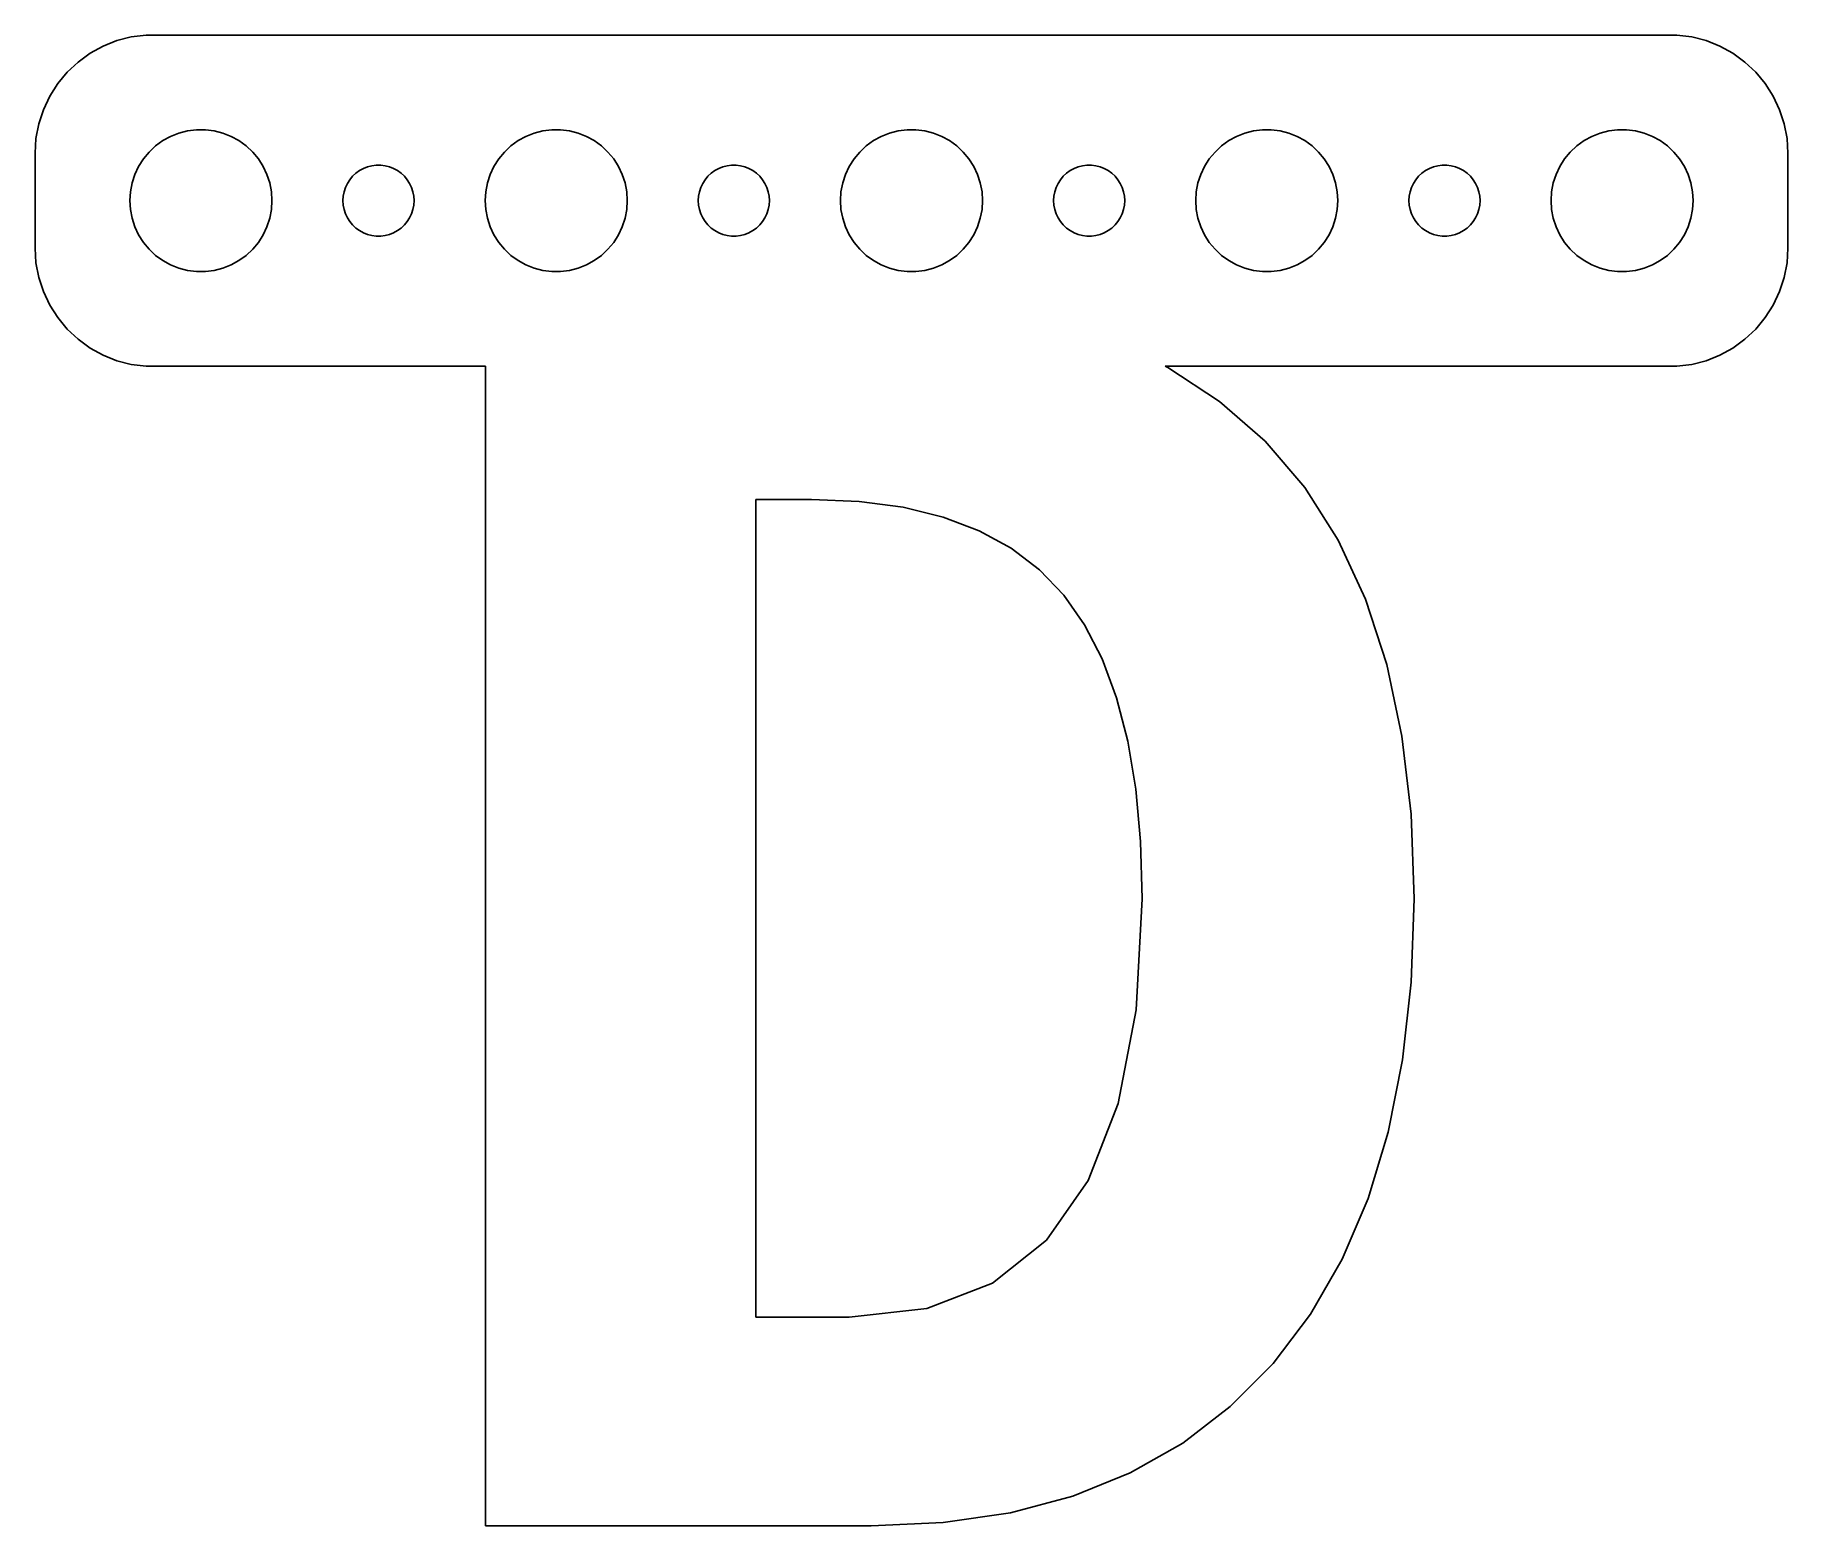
# Model space of a CAD drawing. Header units: metres. Extents: x -37 to 37, y -55.9 to 7.
import ezdxf

# ---------------------------------------------------------------- set-up
doc = ezdxf.new("R2010")
doc.units = ezdxf.units.M

msp = doc.modelspace()

# ---------------------------------------------------------------- linework, layer by layer
for p, q in [((-33.5451, 6.75528), (-34.1289, 6.52412)), ((-32.9369, 6.91142), (-33.5451, 6.75528)), ((-32.3139, 6.99013), (-32.9369, 6.91142)), ((32.3139, 6.99013), (-32.3139, 6.99013)), ((32.9369, 6.91142), (32.3139, 6.99013)), ((33.5451, 6.75528), (32.9369, 6.91142)), ((34.1289, 6.52412), (33.5451, 6.75528)), ((-34.6791, 6.22163), (-35.1871, 5.85255)), ((-34.1289, 6.52412), (-34.6791, 6.22163)), ((34.6791, 6.22163), (34.1289, 6.52412)), ((35.1871, 5.85255), (34.6791, 6.22163)), ((-35.6448, 5.42273), (-36.0451, 4.93892)), ((-35.1871, 5.85255), (-35.6448, 5.42273)), ((35.6448, 5.42273), (35.1871, 5.85255)), ((36.0451, 4.93892), (35.6448, 5.42273)), ((-36.0451, 4.93892), (-36.3815, 4.40877)), ((36.3815, 4.40877), (36.0451, 4.93892)), ((-36.6489, 3.84062), (-36.8429, 3.24344)), ((-36.3815, 4.40877), (-36.6489, 3.84062)), ((36.6489, 3.84062), (36.3815, 4.40877)), ((36.8429, 3.24344), (36.6489, 3.84062)), ((-36.8429, 3.24344), (-36.9606, 2.62666)), ((-30.5621, 2.94685), (-30.1884, 2.99408)), ((-30.1884, 2.99408), (-29.8116, 2.99408)), ((-29.8116, 2.99408), (-29.4379, 2.94685)), ((-15.5621, 2.94685), (-15.1884, 2.99408)), ((-15.1884, 2.99408), (-14.8116, 2.99408)), ((-14.8116, 2.99408), (-14.4379, 2.94685)), ((-0.562134, 2.94685), (-0.18837, 2.99408)), ((-0.18837, 2.99408), (0.18837, 2.99408)), ((0.18837, 2.99408), (0.562134, 2.94685)), ((14.4379, 2.94685), (14.8116, 2.99408)), ((14.8116, 2.99408), (15.1884, 2.99408)), ((15.1884, 2.99408), (15.5621, 2.94685)), ((29.4379, 2.94685), (29.8116, 2.99408)), ((29.8116, 2.99408), (30.1884, 2.99408)), ((30.1884, 2.99408), (30.5621, 2.94685)), ((36.9606, 2.62666), (36.8429, 3.24344)), ((-36.9606, 2.62666), (-37, 2)), ((-32.1869, 2.05363), (-31.9123, 2.31154)), ((-31.9123, 2.31154), (-31.6075, 2.53297)), ((-31.6075, 2.53297), (-31.2773, 2.71448)), ((-31.2773, 2.71448), (-30.927, 2.85316)), ((-30.927, 2.85316), (-30.5621, 2.94685)), ((-29.4379, 2.94685), (-29.0729, 2.85316)), ((-29.0729, 2.85316), (-28.7227, 2.71448)), ((-28.7227, 2.71448), (-28.3925, 2.53297)), ((-28.3925, 2.53297), (-28.0877, 2.31154)), ((-28.0877, 2.31154), (-27.8131, 2.05363)), ((-17.1869, 2.05363), (-16.9123, 2.31154)), ((-16.9123, 2.31154), (-16.6075, 2.53297)), ((-16.6075, 2.53297), (-16.2773, 2.71448)), ((-16.2773, 2.71448), (-15.927, 2.85316)), ((-15.927, 2.85316), (-15.5621, 2.94685)), ((-14.4379, 2.94685), (-14.0729, 2.85316)), ((-14.0729, 2.85316), (-13.7227, 2.71448)), ((-13.7227, 2.71448), (-13.3925, 2.53297)), ((-13.3925, 2.53297), (-13.0877, 2.31154)), ((-13.0877, 2.31154), (-12.8131, 2.05363)), ((-2.1869, 2.05363), (-1.91226, 2.31154)), ((-1.91226, 2.31154), (-1.60747, 2.53297)), ((-1.60747, 2.53297), (-1.27733, 2.71448)), ((-1.27733, 2.71448), (-0.927048, 2.85316)), ((-0.927048, 2.85316), (-0.562134, 2.94685)), ((0.562134, 2.94685), (0.927048, 2.85316)), ((0.927048, 2.85316), (1.27733, 2.71448)), ((1.27733, 2.71448), (1.60747, 2.53297)), ((1.60747, 2.53297), (1.91226, 2.31154)), ((1.91226, 2.31154), (2.1869, 2.05363)), ((12.8131, 2.05363), (13.0877, 2.31154)), ((13.0877, 2.31154), (13.3925, 2.53297)), ((13.3925, 2.53297), (13.7227, 2.71448)), ((13.7227, 2.71448), (14.0729, 2.85316)), ((14.0729, 2.85316), (14.4379, 2.94685)), ((15.5621, 2.94685), (15.927, 2.85316)), ((15.927, 2.85316), (16.2773, 2.71448)), ((16.2773, 2.71448), (16.6075, 2.53297)), ((16.6075, 2.53297), (16.9123, 2.31154)), ((16.9123, 2.31154), (17.1869, 2.05363)), ((27.8131, 2.05363), (28.0877, 2.31154)), ((28.0877, 2.31154), (28.3925, 2.53297)), ((28.3925, 2.53297), (28.7227, 2.71448)), ((28.7227, 2.71448), (29.0729, 2.85316)), ((29.0729, 2.85316), (29.4379, 2.94685)), ((30.5621, 2.94685), (30.927, 2.85316)), ((30.927, 2.85316), (31.2773, 2.71448)), ((31.2773, 2.71448), (31.6075, 2.53297)), ((31.6075, 2.53297), (31.9123, 2.31154)), ((31.9123, 2.31154), (32.1869, 2.05363)), ((37, 2), (36.9606, 2.62666)), ((-37, 2), (-37, -2)), ((-32.6289, 1.44525), (-32.427, 1.76335)), ((-32.427, 1.76335), (-32.1869, 2.05363)), ((-27.8131, 2.05363), (-27.5729, 1.76335)), ((-27.5729, 1.76335), (-27.3711, 1.44525)), ((-22.7811, 1.47342), (-22.5942, 1.49704)), ((-22.5942, 1.49704), (-22.4058, 1.49704)), ((-22.4058, 1.49704), (-22.2189, 1.47342)), ((-17.6289, 1.44525), (-17.427, 1.76335)), ((-17.427, 1.76335), (-17.1869, 2.05363)), ((-12.8131, 2.05363), (-12.5729, 1.76335)), ((-12.5729, 1.76335), (-12.3711, 1.44525)), ((-7.78107, 1.47342), (-7.59418, 1.49704)), ((-7.59418, 1.49704), (-7.40581, 1.49704)), ((-7.40581, 1.49704), (-7.21892, 1.47342)), ((-2.62891, 1.44525), (-2.42705, 1.76335)), ((-2.42705, 1.76335), (-2.1869, 2.05363)), ((2.1869, 2.05363), (2.42705, 1.76335)), ((2.42705, 1.76335), (2.62891, 1.44525)), ((7.21892, 1.47342), (7.40581, 1.49704)), ((7.40581, 1.49704), (7.59418, 1.49704)), ((7.59418, 1.49704), (7.78107, 1.47342)), ((12.3711, 1.44525), (12.5729, 1.76335)), ((12.5729, 1.76335), (12.8131, 2.05363)), ((17.1869, 2.05363), (17.427, 1.76335)), ((17.427, 1.76335), (17.6289, 1.44525)), ((22.2189, 1.47342), (22.4058, 1.49704)), ((22.4058, 1.49704), (22.5942, 1.49704)), ((22.5942, 1.49704), (22.7811, 1.47342)), ((27.3711, 1.44525), (27.5729, 1.76335)), ((27.5729, 1.76335), (27.8131, 2.05363)), ((32.1869, 2.05363), (32.427, 1.76335)), ((32.427, 1.76335), (32.6289, 1.44525)), ((37, -2), (37, 2)), ((-32.9763, 0.375992), (-32.9057, 0.746063)), ((-32.9057, 0.746063), (-32.7893, 1.10437)), ((-32.7893, 1.10437), (-32.6289, 1.44525)), ((-27.3711, 1.44525), (-27.2107, 1.10437)), ((-27.2107, 1.10437), (-27.0942, 0.746063)), ((-27.0942, 0.746063), (-27.0237, 0.375992)), ((-23.8145, 0.722626), (-23.7135, 0.881668)), ((-23.7135, 0.881668), (-23.5934, 1.02681)), ((-23.5934, 1.02681), (-23.4561, 1.15576)), ((-23.4561, 1.15576), (-23.3037, 1.26648)), ((-23.3037, 1.26648), (-23.1387, 1.35724)), ((-23.1387, 1.35724), (-22.9635, 1.42657)), ((-22.9635, 1.42657), (-22.7811, 1.47342)), ((-22.2189, 1.47342), (-22.0365, 1.42657)), ((-22.0365, 1.42657), (-21.8613, 1.35724)), ((-21.8613, 1.35724), (-21.6963, 1.26648)), ((-21.6963, 1.26648), (-21.5439, 1.15576)), ((-21.5439, 1.15576), (-21.4065, 1.02681)), ((-21.4065, 1.02681), (-21.2865, 0.881668)), ((-21.2865, 0.881668), (-21.1855, 0.722626)), ((-17.9763, 0.375992), (-17.9057, 0.746063)), ((-17.9057, 0.746063), (-17.7893, 1.10437)), ((-17.7893, 1.10437), (-17.6289, 1.44525)), ((-12.3711, 1.44525), (-12.2107, 1.10437)), ((-12.2107, 1.10437), (-12.0942, 0.746063)), ((-12.0942, 0.746063), (-12.0237, 0.375992)), ((-8.81445, 0.722626), (-8.71352, 0.881668)), ((-8.71352, 0.881668), (-8.59344, 1.02681)), ((-8.59344, 1.02681), (-8.45613, 1.15576)), ((-8.45613, 1.15576), (-8.30373, 1.26648)), ((-8.30373, 1.26648), (-8.13866, 1.35724)), ((-8.13866, 1.35724), (-7.96352, 1.42657)), ((-7.96352, 1.42657), (-7.78107, 1.47342)), ((-7.21892, 1.47342), (-7.03647, 1.42657)), ((-7.03647, 1.42657), (-6.86133, 1.35724)), ((-6.86133, 1.35724), (-6.69626, 1.26648)), ((-6.69626, 1.26648), (-6.54385, 1.15576)), ((-6.54385, 1.15576), (-6.40654, 1.02681)), ((-6.40654, 1.02681), (-6.28647, 0.881668)), ((-6.28647, 0.881668), (-6.18553, 0.722626)), ((-2.97633, 0.375992), (-2.90575, 0.746063)), ((-2.90575, 0.746063), (-2.78932, 1.10437)), ((-2.78932, 1.10437), (-2.62891, 1.44525)), ((2.62891, 1.44525), (2.78932, 1.10437)), ((2.78932, 1.10437), (2.90575, 0.746063)), ((2.90575, 0.746063), (2.97633, 0.375992)), ((6.18553, 0.722626), (6.28647, 0.881668)), ((6.28647, 0.881668), (6.40654, 1.02681)), ((6.40654, 1.02681), (6.54385, 1.15576)), ((6.54385, 1.15576), (6.69626, 1.26648)), ((6.69626, 1.26648), (6.86133, 1.35724)), ((6.86133, 1.35724), (7.03647, 1.42657)), ((7.03647, 1.42657), (7.21892, 1.47342)), ((7.78107, 1.47342), (7.96352, 1.42657)), ((7.96352, 1.42657), (8.13866, 1.35724)), ((8.13866, 1.35724), (8.30373, 1.26648)), ((8.30373, 1.26648), (8.45613, 1.15576)), ((8.45613, 1.15576), (8.59344, 1.02681)), ((8.59344, 1.02681), (8.71352, 0.881668)), ((8.71352, 0.881668), (8.81445, 0.722626)), ((12.0237, 0.375992), (12.0942, 0.746063)), ((12.0942, 0.746063), (12.2107, 1.10437)), ((12.2107, 1.10437), (12.3711, 1.44525)), ((17.6289, 1.44525), (17.7893, 1.10437)), ((17.7893, 1.10437), (17.9057, 0.746063)), ((17.9057, 0.746063), (17.9763, 0.375992)), ((21.1855, 0.722626), (21.2865, 0.881668)), ((21.2865, 0.881668), (21.4065, 1.02681)), ((21.4065, 1.02681), (21.5439, 1.15576)), ((21.5439, 1.15576), (21.6963, 1.26648)), ((21.6963, 1.26648), (21.8613, 1.35724)), ((21.8613, 1.35724), (22.0365, 1.42657)), ((22.0365, 1.42657), (22.2189, 1.47342)), ((22.7811, 1.47342), (22.9635, 1.42657)), ((22.9635, 1.42657), (23.1387, 1.35724)), ((23.1387, 1.35724), (23.3037, 1.26648)), ((23.3037, 1.26648), (23.4561, 1.15576)), ((23.4561, 1.15576), (23.5934, 1.02681)), ((23.5934, 1.02681), (23.7135, 0.881668)), ((23.7135, 0.881668), (23.8145, 0.722626)), ((27.0237, 0.375992), (27.0942, 0.746063)), ((27.0942, 0.746063), (27.2107, 1.10437)), ((27.2107, 1.10437), (27.3711, 1.44525)), ((32.6289, 1.44525), (32.7893, 1.10437)), ((32.7893, 1.10437), (32.9057, 0.746063)), ((32.9057, 0.746063), (32.9763, 0.375992)), ((-33, 0), (-32.9763, 0.375992)), ((-32.9763, -0.375992), (-33, 0)), ((-27.0237, 0.375992), (-27, 0)), ((-27, 0), (-27.0237, -0.375992)), ((-24, 0), (-23.9882, 0.187988)), ((-23.9882, -0.187988), (-24, 0)), ((-23.9882, 0.187988), (-23.9529, 0.373032)), ((-23.9529, 0.373032), (-23.8947, 0.552185)), ((-23.8947, 0.552185), (-23.8145, 0.722626)), ((-21.1855, 0.722626), (-21.1053, 0.552185)), ((-21.1053, 0.552185), (-21.0471, 0.373032)), ((-21.0471, 0.373032), (-21.0118, 0.187988)), ((-21.0118, 0.187988), (-21, 0)), ((-21, 0), (-21.0118, -0.187988)), ((-18, 0), (-17.9763, 0.375992)), ((-17.9763, -0.375992), (-18, 0)), ((-12.0237, 0.375992), (-12, 0)), ((-12, 0), (-12.0237, -0.375992)), ((-9, 0), (-8.98816, 0.187988)), ((-8.98816, -0.187988), (-9, 0)), ((-8.98816, 0.187988), (-8.95287, 0.373032)), ((-8.95287, 0.373032), (-8.89465, 0.552185)), ((-8.89465, 0.552185), (-8.81445, 0.722626)), ((-6.18553, 0.722626), (-6.10533, 0.552185)), ((-6.10533, 0.552185), (-6.04712, 0.373032)), ((-6.04712, 0.373032), (-6.01183, 0.187988)), ((-6.01183, 0.187988), (-6, 0)), ((-6, 0), (-6.01183, -0.187988)), ((-3, 0), (-2.97633, 0.375992)), ((-2.97633, -0.375992), (-3, 0)), ((2.97633, 0.375992), (3, 0)), ((3, 0), (2.97633, -0.375992)), ((6, 0), (6.01183, 0.187988)), ((6.01183, -0.187988), (6, 0)), ((6.01183, 0.187988), (6.04712, 0.373032)), ((6.04712, 0.373032), (6.10533, 0.552185)), ((6.10533, 0.552185), (6.18553, 0.722626)), ((8.81445, 0.722626), (8.89465, 0.552185)), ((8.89465, 0.552185), (8.95287, 0.373032)), ((8.95287, 0.373032), (8.98816, 0.187988)), ((8.98816, 0.187988), (9, 0)), ((9, 0), (8.98816, -0.187988)), ((12, 0), (12.0237, 0.375992)), ((12.0237, -0.375992), (12, 0)), ((17.9763, 0.375992), (18, 0)), ((18, 0), (17.9763, -0.375992)), ((21, 0), (21.0118, 0.187988)), ((21.0118, -0.187988), (21, 0)), ((21.0118, 0.187988), (21.0471, 0.373032)), ((21.0471, 0.373032), (21.1053, 0.552185)), ((21.1053, 0.552185), (21.1855, 0.722626)), ((23.8145, 0.722626), (23.8947, 0.552185)), ((23.8947, 0.552185), (23.9529, 0.373032)), ((23.9529, 0.373032), (23.9882, 0.187988)), ((23.9882, 0.187988), (24, 0)), ((24, 0), (23.9882, -0.187988)), ((27, 0), (27.0237, 0.375992)), ((27.0237, -0.375992), (27, 0)), ((32.9763, 0.375992), (33, 0)), ((33, 0), (32.9763, -0.375992)), ((-32.9057, -0.746063), (-32.9763, -0.375992)), ((-27.0237, -0.375992), (-27.0942, -0.746063)), ((-23.9529, -0.373032), (-23.9882, -0.187988)), ((-23.8947, -0.552185), (-23.9529, -0.373032)), ((-23.8145, -0.722626), (-23.8947, -0.552185)), ((-23.7135, -0.881668), (-23.8145, -0.722626)), ((-21.1855, -0.722626), (-21.2865, -0.881668)), ((-21.1053, -0.552185), (-21.1855, -0.722626)), ((-21.0471, -0.373032), (-21.1053, -0.552185)), ((-21.0118, -0.187988), (-21.0471, -0.373032)), ((-17.9057, -0.746063), (-17.9763, -0.375992)), ((-12.0237, -0.375992), (-12.0942, -0.746063)), ((-8.95287, -0.373032), (-8.98816, -0.187988)), ((-8.89465, -0.552185), (-8.95287, -0.373032)), ((-8.81445, -0.722626), (-8.89465, -0.552185)), ((-8.71352, -0.881668), (-8.81445, -0.722626)), ((-6.18553, -0.722626), (-6.28647, -0.881668)), ((-6.10533, -0.552185), (-6.18553, -0.722626)), ((-6.04712, -0.373032), (-6.10533, -0.552185)), ((-6.01183, -0.187988), (-6.04712, -0.373032)), ((-2.90575, -0.746063), (-2.97633, -0.375992)), ((2.97633, -0.375992), (2.90575, -0.746063)), ((6.04712, -0.373032), (6.01183, -0.187988)), ((6.10533, -0.552185), (6.04712, -0.373032)), ((6.18553, -0.722626), (6.10533, -0.552185)), ((6.28647, -0.881668), (6.18553, -0.722626)), ((8.81445, -0.722626), (8.71352, -0.881668)), ((8.89465, -0.552185), (8.81445, -0.722626)), ((8.95287, -0.373032), (8.89465, -0.552185)), ((8.98816, -0.187988), (8.95287, -0.373032)), ((12.0942, -0.746063), (12.0237, -0.375992)), ((17.9763, -0.375992), (17.9057, -0.746063)), ((21.0471, -0.373032), (21.0118, -0.187988)), ((21.1053, -0.552185), (21.0471, -0.373032)), ((21.1855, -0.722626), (21.1053, -0.552185)), ((21.2865, -0.881668), (21.1855, -0.722626)), ((23.8145, -0.722626), (23.7135, -0.881668)), ((23.8947, -0.552185), (23.8145, -0.722626)), ((23.9529, -0.373032), (23.8947, -0.552185)), ((23.9882, -0.187988), (23.9529, -0.373032)), ((27.0942, -0.746063), (27.0237, -0.375992)), ((32.9763, -0.375992), (32.9057, -0.746063)), ((-32.7893, -1.10437), (-32.9057, -0.746063)), ((-32.6289, -1.44525), (-32.7893, -1.10437)), ((-32.427, -1.76335), (-32.6289, -1.44525)), ((-27.3711, -1.44525), (-27.5729, -1.76335)), ((-27.2107, -1.10437), (-27.3711, -1.44525)), ((-27.0942, -0.746063), (-27.2107, -1.10437)), ((-23.5934, -1.02681), (-23.7135, -0.881668)), ((-23.4561, -1.15576), (-23.5934, -1.02681)), ((-23.3037, -1.26648), (-23.4561, -1.15576)), ((-23.1387, -1.35724), (-23.3037, -1.26648)), ((-22.9635, -1.42657), (-23.1387, -1.35724)), ((-22.7811, -1.47342), (-22.9635, -1.42657)), ((-22.5942, -1.49704), (-22.7811, -1.47342)), ((-22.2189, -1.47342), (-22.4058, -1.49704)), ((-22.0365, -1.42657), (-22.2189, -1.47342)), ((-21.8613, -1.35724), (-22.0365, -1.42657)), ((-21.6963, -1.26648), (-21.8613, -1.35724)), ((-21.5439, -1.15576), (-21.6963, -1.26648)), ((-21.4065, -1.02681), (-21.5439, -1.15576)), ((-21.2865, -0.881668), (-21.4065, -1.02681)), ((-17.7893, -1.10437), (-17.9057, -0.746063)), ((-17.6289, -1.44525), (-17.7893, -1.10437)), ((-17.427, -1.76335), (-17.6289, -1.44525)), ((-12.3711, -1.44525), (-12.5729, -1.76335)), ((-12.2107, -1.10437), (-12.3711, -1.44525)), ((-12.0942, -0.746063), (-12.2107, -1.10437)), ((-8.59344, -1.02681), (-8.71352, -0.881668)), ((-8.45613, -1.15576), (-8.59344, -1.02681)), ((-8.30373, -1.26648), (-8.45613, -1.15576)), ((-8.13866, -1.35724), (-8.30373, -1.26648)), ((-7.96352, -1.42657), (-8.13866, -1.35724)), ((-7.78107, -1.47342), (-7.96352, -1.42657)), ((-7.59418, -1.49704), (-7.78107, -1.47342)), ((-7.21892, -1.47342), (-7.40581, -1.49704)), ((-7.03647, -1.42657), (-7.21892, -1.47342)), ((-6.86133, -1.35724), (-7.03647, -1.42657)), ((-6.69626, -1.26648), (-6.86133, -1.35724)), ((-6.54385, -1.15576), (-6.69626, -1.26648)), ((-6.40654, -1.02681), (-6.54385, -1.15576)), ((-6.28647, -0.881668), (-6.40654, -1.02681)), ((-2.78932, -1.10437), (-2.90575, -0.746063)), ((-2.62891, -1.44525), (-2.78932, -1.10437)), ((-2.42705, -1.76335), (-2.62891, -1.44525)), ((2.62891, -1.44525), (2.42705, -1.76335)), ((2.78932, -1.10437), (2.62891, -1.44525)), ((2.90575, -0.746063), (2.78932, -1.10437)), ((6.40654, -1.02681), (6.28647, -0.881668)), ((6.54385, -1.15576), (6.40654, -1.02681)), ((6.69626, -1.26648), (6.54385, -1.15576)), ((6.86133, -1.35724), (6.69626, -1.26648)), ((7.03647, -1.42657), (6.86133, -1.35724)), ((7.21892, -1.47342), (7.03647, -1.42657)), ((7.40581, -1.49704), (7.21892, -1.47342)), ((7.78107, -1.47342), (7.59418, -1.49704)), ((7.96352, -1.42657), (7.78107, -1.47342)), ((8.13866, -1.35724), (7.96352, -1.42657)), ((8.30373, -1.26648), (8.13866, -1.35724)), ((8.45613, -1.15576), (8.30373, -1.26648)), ((8.59344, -1.02681), (8.45613, -1.15576)), ((8.71352, -0.881668), (8.59344, -1.02681)), ((12.2107, -1.10437), (12.0942, -0.746063)), ((12.3711, -1.44525), (12.2107, -1.10437)), ((12.5729, -1.76335), (12.3711, -1.44525)), ((17.6289, -1.44525), (17.427, -1.76335)), ((17.7893, -1.10437), (17.6289, -1.44525)), ((17.9057, -0.746063), (17.7893, -1.10437)), ((21.4065, -1.02681), (21.2865, -0.881668)), ((21.5439, -1.15576), (21.4065, -1.02681)), ((21.6963, -1.26648), (21.5439, -1.15576)), ((21.8613, -1.35724), (21.6963, -1.26648)), ((22.0365, -1.42657), (21.8613, -1.35724)), ((22.2189, -1.47342), (22.0365, -1.42657)), ((22.4058, -1.49704), (22.2189, -1.47342)), ((22.7811, -1.47342), (22.5942, -1.49704)), ((22.9635, -1.42657), (22.7811, -1.47342)), ((23.1387, -1.35724), (22.9635, -1.42657)), ((23.3037, -1.26648), (23.1387, -1.35724)), ((23.4561, -1.15576), (23.3037, -1.26648)), ((23.5934, -1.02681), (23.4561, -1.15576)), ((23.7135, -0.881668), (23.5934, -1.02681)), ((27.2107, -1.10437), (27.0942, -0.746063)), ((27.3711, -1.44525), (27.2107, -1.10437)), ((27.5729, -1.76335), (27.3711, -1.44525)), ((32.6289, -1.44525), (32.427, -1.76335)), ((32.7893, -1.10437), (32.6289, -1.44525)), ((32.9057, -0.746063), (32.7893, -1.10437)), ((-37, -2), (-36.9606, -2.62666)), ((-32.1869, -2.05363), (-32.427, -1.76335)), ((-31.9123, -2.31154), (-32.1869, -2.05363)), ((-27.8131, -2.05363), (-28.0877, -2.31154)), ((-27.5729, -1.76335), (-27.8131, -2.05363)), ((-22.4058, -1.49704), (-22.5942, -1.49704)), ((-17.1869, -2.05363), (-17.427, -1.76335)), ((-16.9123, -2.31154), (-17.1869, -2.05363)), ((-12.8131, -2.05363), (-13.0877, -2.31154)), ((-12.5729, -1.76335), (-12.8131, -2.05363)), ((-7.40581, -1.49704), (-7.59418, -1.49704)), ((-2.1869, -2.05363), (-2.42705, -1.76335)), ((-1.91226, -2.31154), (-2.1869, -2.05363)), ((2.1869, -2.05363), (1.91226, -2.31154)), ((2.42705, -1.76335), (2.1869, -2.05363)), ((7.59418, -1.49704), (7.40581, -1.49704)), ((12.8131, -2.05363), (12.5729, -1.76335)), ((13.0877, -2.31154), (12.8131, -2.05363)), ((17.1869, -2.05363), (16.9123, -2.31154)), ((17.427, -1.76335), (17.1869, -2.05363)), ((22.5942, -1.49704), (22.4058, -1.49704)), ((27.8131, -2.05363), (27.5729, -1.76335)), ((28.0877, -2.31154), (27.8131, -2.05363)), ((32.1869, -2.05363), (31.9123, -2.31154)), ((32.427, -1.76335), (32.1869, -2.05363)), ((36.9606, -2.62666), (37, -2)), ((-36.9606, -2.62666), (-36.8429, -3.24344)), ((-31.6075, -2.53297), (-31.9123, -2.31154)), ((-31.2773, -2.71448), (-31.6075, -2.53297)), ((-30.927, -2.85316), (-31.2773, -2.71448)), ((-30.5621, -2.94685), (-30.927, -2.85316)), ((-30.1884, -2.99408), (-30.5621, -2.94685)), ((-29.4379, -2.94685), (-29.8116, -2.99408)), ((-29.0729, -2.85316), (-29.4379, -2.94685)), ((-28.7227, -2.71448), (-29.0729, -2.85316)), ((-28.3925, -2.53297), (-28.7227, -2.71448)), ((-28.0877, -2.31154), (-28.3925, -2.53297)), ((-16.6075, -2.53297), (-16.9123, -2.31154)), ((-16.2773, -2.71448), (-16.6075, -2.53297)), ((-15.927, -2.85316), (-16.2773, -2.71448)), ((-15.5621, -2.94685), (-15.927, -2.85316)), ((-15.1884, -2.99408), (-15.5621, -2.94685)), ((-14.4379, -2.94685), (-14.8116, -2.99408)), ((-14.0729, -2.85316), (-14.4379, -2.94685)), ((-13.7227, -2.71448), (-14.0729, -2.85316)), ((-13.3925, -2.53297), (-13.7227, -2.71448)), ((-13.0877, -2.31154), (-13.3925, -2.53297)), ((-1.60747, -2.53297), (-1.91226, -2.31154)), ((-1.27733, -2.71448), (-1.60747, -2.53297)), ((-0.927048, -2.85316), (-1.27733, -2.71448)), ((-0.562134, -2.94685), (-0.927048, -2.85316)), ((-0.18837, -2.99408), (-0.562134, -2.94685)), ((0.562134, -2.94685), (0.18837, -2.99408)), ((0.927048, -2.85316), (0.562134, -2.94685)), ((1.27733, -2.71448), (0.927048, -2.85316)), ((1.60747, -2.53297), (1.27733, -2.71448)), ((1.91226, -2.31154), (1.60747, -2.53297)), ((13.3925, -2.53297), (13.0877, -2.31154)), ((13.7227, -2.71448), (13.3925, -2.53297)), ((14.0729, -2.85316), (13.7227, -2.71448)), ((14.4379, -2.94685), (14.0729, -2.85316)), ((14.8116, -2.99408), (14.4379, -2.94685)), ((15.5621, -2.94685), (15.1884, -2.99408)), ((15.927, -2.85316), (15.5621, -2.94685)), ((16.2773, -2.71448), (15.927, -2.85316)), ((16.6075, -2.53297), (16.2773, -2.71448)), ((16.9123, -2.31154), (16.6075, -2.53297)), ((28.3925, -2.53297), (28.0877, -2.31154)), ((28.7227, -2.71448), (28.3925, -2.53297)), ((29.0729, -2.85316), (28.7227, -2.71448)), ((29.4379, -2.94685), (29.0729, -2.85316)), ((29.8116, -2.99408), (29.4379, -2.94685)), ((30.5621, -2.94685), (30.1884, -2.99408)), ((30.927, -2.85316), (30.5621, -2.94685)), ((31.2773, -2.71448), (30.927, -2.85316)), ((31.6075, -2.53297), (31.2773, -2.71448)), ((31.9123, -2.31154), (31.6075, -2.53297)), ((36.8429, -3.24344), (36.9606, -2.62666)), ((-36.8429, -3.24344), (-36.6489, -3.84062)), ((-29.8116, -2.99408), (-30.1884, -2.99408)), ((-14.8116, -2.99408), (-15.1884, -2.99408)), ((0.18837, -2.99408), (-0.18837, -2.99408)), ((15.1884, -2.99408), (14.8116, -2.99408)), ((30.1884, -2.99408), (29.8116, -2.99408)), ((36.6489, -3.84062), (36.8429, -3.24344)), ((-36.6489, -3.84062), (-36.3815, -4.40877)), ((-36.3815, -4.40877), (-36.0451, -4.93892)), ((36.0451, -4.93892), (36.3815, -4.40877)), ((36.3815, -4.40877), (36.6489, -3.84062)), ((-36.0451, -4.93892), (-35.6448, -5.42273)), ((35.6448, -5.42273), (36.0451, -4.93892)), ((-35.6448, -5.42273), (-35.1871, -5.85255)), ((-35.1871, -5.85255), (-34.6791, -6.22163)), ((34.6791, -6.22163), (35.1871, -5.85255)), ((35.1871, -5.85255), (35.6448, -5.42273)), ((-34.6791, -6.22163), (-34.1289, -6.52412)), ((-34.1289, -6.52412), (-33.5451, -6.75528)), ((33.5451, -6.75528), (34.1289, -6.52412)), ((34.1289, -6.52412), (34.6791, -6.22163)), ((-33.5451, -6.75528), (-32.9369, -6.91142)), ((-32.9369, -6.91142), (-32.3139, -6.99013)), ((-32.3139, -6.99013), (-17.9788, -6.99013)), ((-17.9788, -6.99013), (-17.9788, -55.9437)), ((10.8228, -7.04477), (10.7083, -6.99013)), ((10.7083, -6.99013), (32.3139, -6.99013)), ((13.009, -8.47215), (10.8228, -7.04477)), ((32.3139, -6.99013), (32.9369, -6.91142)), ((32.9369, -6.91142), (33.5451, -6.75528)), ((14.9341, -10.1591), (13.009, -8.47215)), ((16.6006, -12.1102), (14.9341, -10.1591)), ((18.0107, -14.3304), (16.6006, -12.1102)), ((-6.57652, -47.131), (-6.57652, -12.6135)), ((-6.57652, -12.6135), (-4.21843, -12.6135)), ((-4.21843, -12.6135), (-2.20261, -12.6959)), ((-2.20261, -12.6959), (-0.351654, -12.9432)), ((-0.351654, -12.9432), (1.33444, -13.3555)), ((1.33444, -13.3555), (2.8557, -13.9325)), ((2.8557, -13.9325), (4.21208, -14.6745)), ((4.21208, -14.6745), (5.40361, -15.5813)), ((19.1644, -16.8195), (18.0107, -14.3304)), ((5.40361, -15.5813), (6.43028, -16.6531)), ((6.43028, -16.6531), (7.30708, -17.9037)), ((20.0618, -19.5777), (19.1644, -16.8195)), ((7.30708, -17.9037), (8.049, -19.3476)), ((8.049, -19.3476), (8.65601, -20.9848)), ((20.7028, -22.6048), (20.0618, -19.5777)), ((8.65601, -20.9848), (9.12813, -22.8152)), ((9.12813, -22.8152), (9.46536, -24.8389)), ((21.0873, -25.901), (20.7028, -22.6048)), ((9.46536, -24.8389), (9.66771, -27.0559)), ((21.2155, -29.4661), (21.0873, -25.901)), ((9.66771, -27.0559), (9.73515, -29.4661)), ((9.73515, -29.4661), (9.48273, -34.1527)), ((21.094, -32.9904), (21.2155, -29.4661)), ((20.7296, -36.274), (21.094, -32.9904)), ((9.48273, -34.1527), (8.72543, -38.1183)), ((20.1221, -39.3171), (20.7296, -36.274)), ((8.72543, -38.1183), (7.46329, -41.3629)), ((19.2717, -42.1195), (20.1221, -39.3171)), ((7.46329, -41.3629), (5.69629, -43.8864)), ((18.1782, -44.6814), (19.2717, -42.1195)), ((5.69629, -43.8864), (3.42444, -45.6889)), ((16.8418, -47.0026), (18.1782, -44.6814)), ((3.42444, -45.6889), (0.64772, -46.7705)), ((-2.63383, -47.131), (-6.57652, -47.131)), ((0.64772, -46.7705), (-2.63383, -47.131)), ((15.2624, -49.0832), (16.8418, -47.0026)), ((13.4584, -50.9034), (15.2624, -49.0832)), ((11.4477, -52.4435), (13.4584, -50.9034)), ((9.23029, -53.7036), (11.4477, -52.4435)), ((6.80624, -54.6836), (9.23029, -53.7036)), ((4.17554, -55.3837), (6.80624, -54.6836)), ((1.33815, -55.8037), (4.17554, -55.3837)), ((-17.9788, -55.9437), (-1.70587, -55.9437)), ((-1.70587, -55.9437), (1.33815, -55.8037))]:
    msp.add_line(p, q)

doc.saveas('drawing.dxf')
